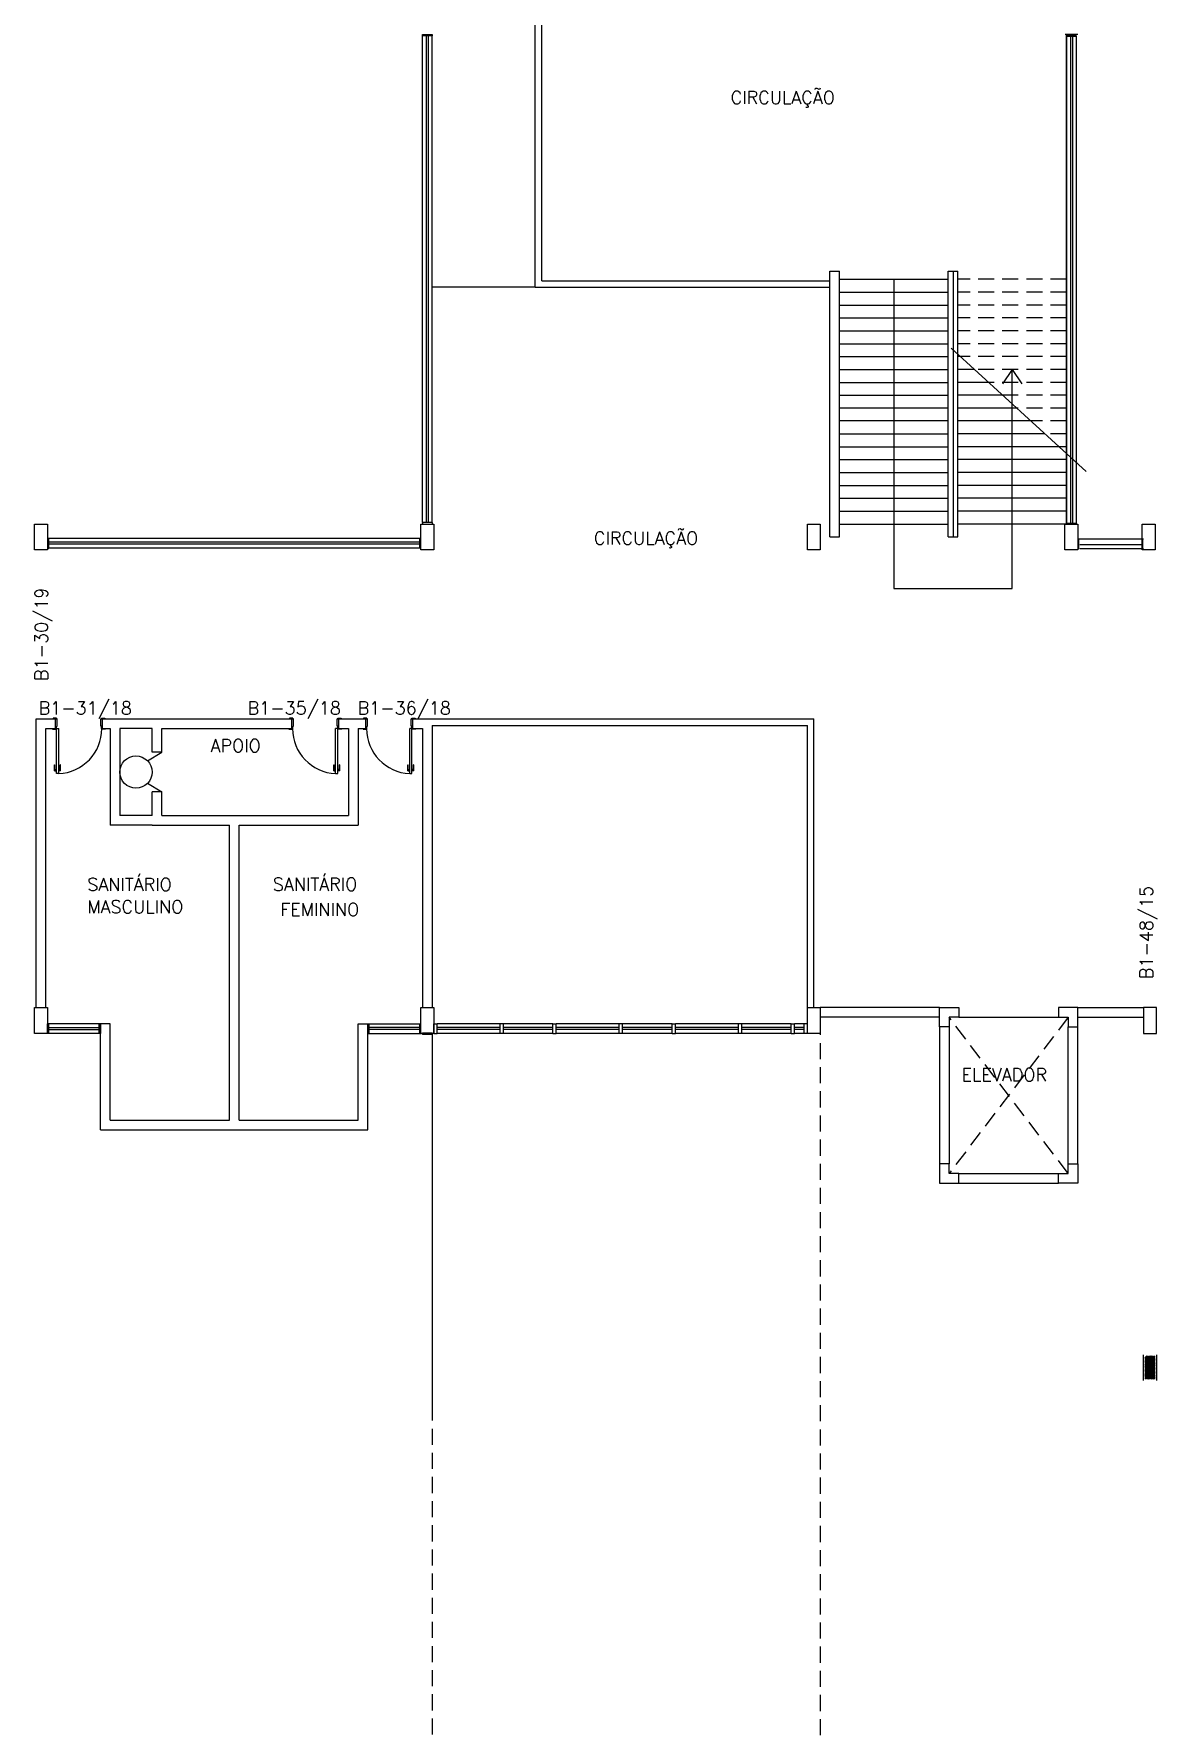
# Model space of a CAD drawing. Header units: millimetres. Extents: x 4436 to 4619, y 1272 to 1428.
# Drawn here: x 4468.69 to 4486.13, y 1332.52 to 1358.83 of the extents above; entities that cross this region are included whole.
import ezdxf

# ---------------------------------------------------------------- set-up
doc = ezdxf.new("R2010")
doc.units = ezdxf.units.MM
doc.linetypes.add('HIDDEN', pattern=[0.375, 0.25, -0.125])
for name, color, linetype in [('ALV', 2, 'Continuous'), ('ALVV', 1, 'Continuous'), ('ENDEREÇO', 2, 'Continuous'), ('ESTR', 3, 'Continuous'), ('JANELA', 1, 'Continuous'), ('MACANETA', 2, 'Continuous'), ('MARCO', 2, 'Continuous'), ('PISO', 1, 'Continuous'), ('PORTA', 2, 'Continuous'), ('PROJ', 1, 'HIDDEN'), ('TEXTO', 2, 'Continuous'), ('ÁREA', 2, 'Continuous')]:
    doc.layers.add(name, color=color, linetype=linetype)
doc.styles.add('UNB1-100', font='simplex.shx', dxfattribs={"height": 0.2})

# ---------------------------------------------------------------- blocks, each defined once
blk = doc.blocks.new('DOOR70')
at = {"layer": 'MACANETA', "color": 1}
for p, q in [((-0.015, -0.565), (-0.01, -0.565)), ((-0.015, -0.655), (-0.015, -0.565)), ((-0.015, -0.655), (0.012, -0.655)), ((-0.01, -0.655), (-0.01, -0.565)), ((-0.01, -0.635), (0.012, -0.635)), ((0.012, -0.663), (0.012, -0.628)), ((0.012, -0.628), (0.015, -0.628)), ((0.012, -0.663), (0.015, -0.663)), ((0.053, -0.628), (0.05, -0.628)), ((0.053, -0.663), (0.05, -0.663)), ((0.053, -0.663), (0.053, -0.628)), ((0.075, -0.635), (0.053, -0.635)), ((0.08, -0.655), (0.053, -0.655)), ((0.08, -0.565), (0.075, -0.565)), ((0.075, -0.655), (0.075, -0.565)), ((0.08, -0.655), (0.08, -0.565))]:
    blk.add_line(p, q, dxfattribs=at)
at = {"layer": 'PORTA'}
for p, q in [((0.015, -0.7), (0.015, 0)), ((0.015, 0), (0.05, 0)), ((0.05, -0.7), (0.05, 0)), ((0.05, -0.7), (0.015, -0.7))]:
    blk.add_line(p, q, dxfattribs=at)
at = {"layer": 'PORTA', "color": 1}
blk.add_arc((0.02, 0), 0.7, 272.4563, 0, dxfattribs=at)
blk = doc.blocks.new('DOOR-70')
at = {"layer": 'MACANETA', "color": 1}
for p, q in [((-0.08, -0.655), (-0.08, -0.565)), ((-0.08, -0.565), (-0.075, -0.565)), ((-0.08, -0.655), (-0.053, -0.655)), ((-0.075, -0.655), (-0.075, -0.565)), ((-0.075, -0.635), (-0.053, -0.635)), ((-0.053, -0.628), (-0.05, -0.628)), ((-0.053, -0.663), (-0.053, -0.628)), ((-0.053, -0.663), (-0.05, -0.663)), ((-0.012, -0.628), (-0.015, -0.628)), ((-0.012, -0.663), (-0.015, -0.663)), ((-0.012, -0.663), (-0.012, -0.628)), ((0.01, -0.635), (-0.012, -0.635)), ((0.015, -0.655), (-0.012, -0.655)), ((0.01, -0.655), (0.01, -0.565)), ((0.015, -0.565), (0.01, -0.565)), ((0.015, -0.655), (0.015, -0.565))]:
    blk.add_line(p, q, dxfattribs=at)
at = {"layer": 'PORTA'}
for p, q in [((-0.05, -0.7), (-0.05, 0)), ((-0.015, 0), (-0.05, 0)), ((-0.015, -0.7), (-0.015, 0)), ((-0.05, -0.7), (-0.015, -0.7))]:
    blk.add_line(p, q, dxfattribs=at)
at = {"layer": 'PORTA', "color": 1}
blk.add_arc((-0.02, 0), 0.7, 180, 267.5437, dxfattribs=at)

msp = doc.modelspace()

# ---------------------------------------------------------------- linework, layer by layer
at = {"layer": 'ALV'}
for p, q in [((4474.72941, 1358.8203), (4474.87941, 1358.8203)), ((4474.72941, 1358.8203), (4474.72941, 1358.8203)), ((4474.87941, 1358.8203), (4474.87941, 1358.8203)), ((4484.72941, 1358.81393), (4484.87941, 1358.81393)), ((4484.87941, 1358.81393), (4484.87941, 1358.8203)), ((4484.87941, 1351.21393), (4484.72941, 1351.21393)), ((4484.87941, 1351.20756), (4484.87941, 1351.21393)), ((4468.90435, 1350.9953), (4468.90435, 1350.8453)), ((4474.70435, 1350.8453), (4474.70435, 1350.9953)), ((4484.91441, 1350.98256), (4484.90441, 1350.98256)), ((4484.91441, 1350.98256), (4484.91441, 1350.83256)), ((4485.92441, 1350.98256), (4485.91441, 1350.98256)), ((4485.91441, 1350.83256), (4485.91441, 1350.98256)), ((4484.91441, 1350.83256), (4484.90441, 1350.83256)), ((4485.92441, 1350.83256), (4485.91441, 1350.83256)), ((4468.72935, 1343.70845), (4468.72935, 1348.1916)), ((4468.72935, 1348.1916), (4469.02935, 1348.1916)), ((4468.87935, 1343.70845), (4468.87935, 1348.0416)), ((4468.87935, 1348.0416), (4469.02935, 1348.0416)), ((4469.02935, 1348.0416), (4469.02935, 1348.1916)), ((4469.75935, 1348.0416), (4469.75935, 1348.1916)), ((4469.75935, 1348.1916), (4472.69935, 1348.1916)), ((4469.75935, 1348.0416), (4469.87935, 1348.0416)), ((4469.87935, 1348.0416), (4469.87935, 1346.5416)), ((4470.52935, 1348.0416), (4470.02935, 1348.0416)), ((4470.02935, 1348.0416), (4470.02935, 1346.6916)), ((4470.52935, 1347.67631), (4470.52935, 1348.0416)), ((4470.67935, 1348.0416), (4472.69935, 1348.0416)), ((4470.67935, 1347.67631), (4470.67935, 1348.0416)), ((4472.69935, 1348.0416), (4472.69935, 1348.1916)), ((4473.42935, 1348.0416), (4473.42935, 1348.1916)), ((4473.42935, 1348.1916), (4473.84935, 1348.1916)), ((4473.42935, 1348.0416), (4473.57935, 1348.0416)), ((4473.57935, 1348.0416), (4473.57935, 1346.6916)), ((4473.72935, 1348.0416), (4473.72935, 1346.5416)), ((4473.72935, 1348.0416), (4473.84935, 1348.0416)), ((4473.84935, 1348.0416), (4473.84935, 1348.1916)), ((4474.57935, 1348.0416), (4474.57935, 1348.1916)), ((4474.57935, 1348.1916), (4474.87935, 1348.1916)), ((4474.57935, 1348.0416), (4474.72935, 1348.0416)), ((4474.72935, 1348.0416), (4474.72935, 1343.70845)), ((4474.87935, 1348.1916), (4480.80441, 1348.1916)), ((4474.87935, 1348.0916), (4480.70441, 1348.0916)), ((4474.87935, 1348.0916), (4474.87935, 1343.70845)), ((4480.70441, 1343.70845), (4480.70441, 1348.0916)), ((4480.80441, 1343.70845), (4480.80441, 1348.1916)), ((4470.67935, 1347.67631), (4470.52935, 1347.67631)), ((4470.52935, 1346.6916), (4470.52935, 1347.05689)), ((4470.67935, 1347.05689), (4470.52935, 1347.05689)), ((4470.67935, 1346.6916), (4470.67935, 1347.05689)), ((4470.52935, 1346.6916), (4470.02935, 1346.6916)), ((4470.67935, 1346.6916), (4473.57935, 1346.6916)), ((4470.52935, 1346.5416), (4469.87935, 1346.5416)), ((4470.52935, 1346.5416), (4471.72977, 1346.5416)), ((4471.72977, 1341.95845), (4471.72977, 1346.5416)), ((4471.87977, 1341.95845), (4471.87977, 1346.5416)), ((4471.87977, 1346.5416), (4473.72935, 1346.5416)), ((4482.75441, 1343.70756), (4480.90392, 1343.70756)), ((4482.75441, 1343.55756), (4480.90392, 1343.55756)), ((4484.90441, 1343.70756), (4485.92441, 1343.70756)), ((4484.90441, 1343.55756), (4485.92441, 1343.55756)), ((4468.90413, 1343.30845), (4468.90413, 1343.45845)), ((4469.72913, 1343.45845), (4469.72913, 1343.30845)), ((4469.72935, 1341.80845), (4469.72935, 1343.45845)), ((4469.87935, 1341.95845), (4469.87935, 1343.45845)), ((4473.72935, 1341.95845), (4473.72935, 1343.45845)), ((4473.87913, 1343.45845), (4473.87913, 1343.30845)), ((4473.87935, 1341.80845), (4473.87935, 1343.45845)), ((4474.70413, 1343.30845), (4474.70413, 1343.45845)), ((4474.87917, 1343.30937), (4474.72917, 1343.30937)), ((4474.87917, 1343.30937), (4474.87917, 1343.3103)), ((4474.90392, 1343.45845), (4474.95392, 1343.45845)), ((4474.90392, 1343.30845), (4474.90392, 1343.45845)), ((4474.90392, 1343.30845), (4474.95392, 1343.30845)), ((4474.95392, 1343.30845), (4474.95392, 1343.45845)), ((4475.98392, 1343.45845), (4475.93392, 1343.45845)), ((4475.93392, 1343.30845), (4475.93392, 1343.45845)), ((4475.98392, 1343.30845), (4475.93392, 1343.30845)), ((4475.98392, 1343.30845), (4475.98392, 1343.45845)), ((4476.75392, 1343.30845), (4476.75392, 1343.45845)), ((4476.75392, 1343.45845), (4476.80392, 1343.45845)), ((4476.75392, 1343.30845), (4476.80392, 1343.30845)), ((4476.80392, 1343.30845), (4476.80392, 1343.45845)), ((4477.78392, 1343.30845), (4477.78392, 1343.45845)), ((4477.83392, 1343.45845), (4477.78392, 1343.45845)), ((4477.83392, 1343.30845), (4477.78392, 1343.30845)), ((4477.83392, 1343.30845), (4477.83392, 1343.45845)), ((4478.60392, 1343.45845), (4478.65392, 1343.45845)), ((4478.60392, 1343.30845), (4478.60392, 1343.45845)), ((4478.60392, 1343.30845), (4478.65392, 1343.30845)), ((4478.65392, 1343.30845), (4478.65392, 1343.45845)), ((4479.68392, 1343.45845), (4479.63392, 1343.45845)), ((4479.63392, 1343.30845), (4479.63392, 1343.45845)), ((4479.68392, 1343.30845), (4479.63392, 1343.30845)), ((4479.68392, 1343.30845), (4479.68392, 1343.45845)), ((4480.45392, 1343.45845), (4480.50392, 1343.45845)), ((4480.45392, 1343.30845), (4480.45392, 1343.45845)), ((4480.45392, 1343.30845), (4480.50392, 1343.30845)), ((4480.50392, 1343.30845), (4480.50392, 1343.45845)), ((4480.70392, 1343.45845), (4480.65392, 1343.45845)), ((4480.65392, 1343.30845), (4480.65392, 1343.45845)), ((4480.70392, 1343.30845), (4480.65392, 1343.30845)), ((4480.70392, 1343.30845), (4480.70392, 1343.45845)), ((4482.75441, 1343.40756), (4482.75441, 1341.28345)), ((4482.90441, 1343.40756), (4482.90441, 1341.28345)), ((4484.75441, 1341.28345), (4484.75441, 1343.40756)), ((4484.90441, 1341.28345), (4484.90441, 1343.40756)), ((4469.87935, 1341.95845), (4471.72977, 1341.95845)), ((4471.87977, 1341.95845), (4473.72935, 1341.95845)), ((4469.72935, 1341.80845), (4473.87935, 1341.80845)), ((4483.05441, 1341.13345), (4484.60441, 1341.13345)), ((4483.05441, 1340.98345), (4484.60441, 1340.98345))]:
    msp.add_line(p, q, dxfattribs=at)
at = {"layer": 'ALV', "color": 2}
for p, q in [((4470.4599, 1347.53952), (4470.67935, 1347.67631)), ((4470.4599, 1347.19368), (4470.67935, 1347.05689))]:
    msp.add_line(p, q, dxfattribs=at)
msp.add_circle((4470.27935, 1347.3666), 0.25, dxfattribs=at)
at = {"layer": 'ALVV'}
for p, q in [((4476.47941, 1354.8953), (4476.47941, 1368.4603)), ((4476.57941, 1354.9953), (4476.57941, 1368.4603)), ((4476.47941, 1354.8953), (4481.05441, 1354.8953)), ((4476.57941, 1354.9953), (4481.05441, 1354.9953))]:
    msp.add_line(p, q, dxfattribs=at)
at = {"layer": 'ESTR'}
for p, q in [((4484.90441, 1358.8203), (4484.70441, 1358.8203)), ((4485.92441, 1337.91757), (4485.92441, 1338.31757)), ((4485.94441, 1338.14757), (4486.09441, 1338.29757)), ((4485.94441, 1338.16757), (4486.07441, 1338.29757)), ((4485.94441, 1338.18757), (4486.05441, 1338.29757)), ((4485.94441, 1338.20757), (4486.03441, 1338.29757)), ((4485.94441, 1338.22757), (4486.01441, 1338.29757)), ((4485.94441, 1338.24757), (4485.99441, 1338.29757)), ((4485.94441, 1338.26757), (4485.97441, 1338.29757)), ((4485.94441, 1338.12757), (4486.10441, 1338.28757)), ((4485.94441, 1338.10757), (4486.10441, 1338.26757)), ((4485.94441, 1338.08757), (4486.10441, 1338.24757)), ((4485.94441, 1338.06757), (4486.10441, 1338.22757)), ((4486.12441, 1338.31757), (4486.12441, 1337.91757)), ((4485.94441, 1338.04757), (4486.10441, 1338.20757)), ((4485.94441, 1338.02757), (4486.10441, 1338.18757)), ((4485.94441, 1338.00757), (4486.10441, 1338.16757)), ((4485.94441, 1337.98757), (4486.10441, 1338.14757)), ((4485.94441, 1337.96757), (4486.10441, 1338.12757)), ((4485.94441, 1337.94757), (4486.10441, 1338.10757)), ((4485.95441, 1337.93757), (4486.10441, 1338.08757)), ((4485.97441, 1337.93757), (4486.10441, 1338.06757)), ((4485.99441, 1337.93757), (4486.10441, 1338.04757)), ((4486.01441, 1337.93757), (4486.10441, 1338.02757)), ((4486.03441, 1337.93757), (4486.10441, 1338.00757)), ((4486.05441, 1337.93757), (4486.10441, 1337.98757)), ((4486.07441, 1337.93757), (4486.10441, 1337.96757)), ((4486.09441, 1337.93757), (4486.10441, 1337.94757))]:
    msp.add_line(p, q, dxfattribs=at)
for points in [[(4468.70392, 1351.21845), (4468.90392, 1351.21845), (4468.90392, 1350.81845), (4468.70392, 1350.81845)], [(4474.70392, 1351.21845), (4474.90392, 1351.21845), (4474.90392, 1350.81845), (4474.70392, 1350.81845)], [(4480.70392, 1351.21845), (4480.90392, 1351.21845), (4480.90392, 1350.81845), (4480.70392, 1350.81845)], [(4484.70392, 1351.21845), (4484.90392, 1351.21845), (4484.90392, 1350.81845), (4484.70392, 1350.81845)], [(4485.90392, 1351.21845), (4486.10392, 1351.21845), (4486.10392, 1350.81845), (4485.90392, 1350.81845)], [(4468.70392, 1343.70845), (4468.90392, 1343.70845), (4468.90392, 1343.30845), (4468.70392, 1343.30845)], [(4474.70392, 1343.70845), (4474.90392, 1343.70845), (4474.90392, 1343.30845), (4474.70392, 1343.30845)], [(4480.70392, 1343.70845), (4480.90392, 1343.70845), (4480.90392, 1343.30845), (4480.70392, 1343.30845)], [(4483.05441, 1343.55756), (4482.90441, 1343.55756), (4482.90441, 1343.40756), (4482.75441, 1343.40756), (4482.75441, 1343.70756), (4483.05441, 1343.70756)], [(4484.60441, 1343.55756), (4484.75441, 1343.55756), (4484.75441, 1343.40756), (4484.90441, 1343.40756), (4484.90441, 1343.70756), (4484.60441, 1343.70756)], [(4486.12441, 1343.70845), (4485.92441, 1343.70845), (4485.92441, 1343.30845), (4486.12441, 1343.30845)], [(4483.05441, 1341.13345), (4482.90441, 1341.13345), (4482.90441, 1341.28345), (4482.75441, 1341.28345), (4482.75441, 1340.98345), (4483.05441, 1340.98345)], [(4484.60441, 1341.13345), (4484.75441, 1341.13345), (4484.75441, 1341.28345), (4484.90441, 1341.28345), (4484.90441, 1340.98345), (4484.60441, 1340.98345)]]:
    msp.add_lwpolyline(points, close=True, dxfattribs=at)
at = {"layer": 'JANELA', "color": 3}
for p, q in [((4474.72941, 1358.8003), (4474.72941, 1358.8203)), ((4474.87941, 1358.8003), (4474.72941, 1358.8003)), ((4474.87941, 1358.8203), (4474.87941, 1358.8003)), ((4484.72941, 1358.81393), (4484.72941, 1358.79393)), ((4484.72941, 1358.79393), (4484.87941, 1358.79393)), ((4484.87941, 1358.79393), (4484.87941, 1358.81393)), ((4484.72941, 1351.21393), (4484.72941, 1351.23393)), ((4484.72941, 1351.23393), (4484.87941, 1351.23393)), ((4484.87941, 1351.23393), (4484.87941, 1351.21393)), ((4468.92435, 1350.9953), (4468.90435, 1350.9953)), ((4468.92435, 1350.8453), (4468.92435, 1350.9953)), ((4474.68435, 1350.8453), (4474.68435, 1350.9953)), ((4474.68435, 1350.9953), (4474.70435, 1350.9953)), ((4484.93441, 1350.98256), (4484.91441, 1350.98256)), ((4468.90435, 1350.8453), (4468.92435, 1350.8453)), ((4474.70435, 1350.8453), (4474.68435, 1350.8453)), ((4474.72917, 1343.28937), (4474.72917, 1343.30937)), ((4474.87917, 1343.28937), (4474.72917, 1343.28937)), ((4474.87917, 1343.30937), (4474.87917, 1343.28937))]:
    msp.add_line(p, q, dxfattribs=at)
at = {"layer": 'JANELA'}
for p, q in [((4474.72941, 1351.2403), (4474.72941, 1358.8003)), ((4474.78941, 1351.2403), (4474.78941, 1358.8003)), ((4474.81941, 1351.2403), (4474.81941, 1358.8003)), ((4474.87941, 1351.2403), (4474.87941, 1358.8003)), ((4484.72941, 1351.20756), (4484.72941, 1358.8203)), ((4484.72941, 1358.79393), (4484.72941, 1351.23393)), ((4484.78941, 1358.79393), (4484.78941, 1351.23393)), ((4484.81941, 1358.79393), (4484.81941, 1351.23393)), ((4484.87941, 1358.79393), (4484.87941, 1351.23393)), ((4474.68435, 1350.9953), (4468.92435, 1350.9953)), ((4474.68435, 1350.9353), (4468.92435, 1350.9353)), ((4474.68435, 1350.9053), (4468.92435, 1350.9053)), ((4474.68435, 1350.8453), (4468.92435, 1350.8453)), ((4468.92413, 1343.30845), (4468.92413, 1343.45845)), ((4469.70913, 1343.30845), (4469.70913, 1343.45845)), ((4473.89913, 1343.30845), (4473.89913, 1343.45845)), ((4474.68413, 1343.30845), (4474.68413, 1343.45845)), ((4474.87917, 1343.28937), (4474.87917, 1337.54345))]:
    msp.add_line(p, q, dxfattribs=at)
at = {"layer": 'JANELA', "color": 1}
for p, q in [((4485.89441, 1350.98256), (4484.93441, 1350.98256)), ((4485.89441, 1350.89256), (4484.93441, 1350.89256)), ((4485.89441, 1350.83256), (4484.93441, 1350.83256)), ((4469.87935, 1343.45845), (4468.90392, 1343.45845)), ((4469.72935, 1343.30845), (4468.90392, 1343.30845)), ((4468.92413, 1343.39845), (4469.70913, 1343.39845)), ((4468.92413, 1343.36845), (4469.70913, 1343.36845)), ((4473.72935, 1343.45845), (4474.70392, 1343.45845)), ((4473.87935, 1343.30845), (4474.70392, 1343.30845)), ((4474.68413, 1343.39845), (4473.89913, 1343.39845)), ((4474.68413, 1343.36845), (4473.89913, 1343.36845)), ((4475.93392, 1343.45845), (4474.95392, 1343.45845)), ((4475.93392, 1343.39845), (4474.95392, 1343.39845)), ((4475.93392, 1343.36845), (4474.95392, 1343.36845)), ((4475.93392, 1343.30845), (4474.95392, 1343.30845)), ((4476.75392, 1343.45845), (4475.98392, 1343.45845)), ((4476.75392, 1343.39845), (4475.98392, 1343.39845)), ((4476.75392, 1343.36845), (4475.98392, 1343.36845)), ((4476.75392, 1343.30845), (4475.98392, 1343.30845)), ((4477.78392, 1343.45845), (4476.80392, 1343.45845)), ((4477.78392, 1343.39845), (4476.80392, 1343.39845)), ((4477.78392, 1343.36845), (4476.80392, 1343.36845)), ((4477.78392, 1343.30845), (4476.80392, 1343.30845)), ((4478.60392, 1343.45845), (4477.83392, 1343.45845)), ((4478.60392, 1343.39845), (4477.83392, 1343.39845)), ((4478.60392, 1343.36845), (4477.83392, 1343.36845)), ((4478.60392, 1343.30845), (4477.83392, 1343.30845)), ((4479.63392, 1343.45845), (4478.65392, 1343.45845)), ((4479.63392, 1343.39845), (4478.65392, 1343.39845)), ((4479.63392, 1343.36845), (4478.65392, 1343.36845)), ((4479.63392, 1343.30845), (4478.65392, 1343.30845)), ((4480.45392, 1343.45845), (4479.68392, 1343.45845)), ((4480.45392, 1343.39845), (4479.68392, 1343.39845)), ((4480.45392, 1343.36845), (4479.68392, 1343.36845)), ((4480.45392, 1343.30845), (4479.68392, 1343.30845)), ((4480.65392, 1343.45845), (4480.50392, 1343.45845)), ((4480.65392, 1343.39845), (4480.50392, 1343.39845)), ((4480.65392, 1343.36845), (4480.50392, 1343.36845)), ((4480.65392, 1343.30845), (4480.50392, 1343.30845))]:
    msp.add_line(p, q, dxfattribs=at)
at = {"layer": 'MARCO'}
for p, q in [((4474.87941, 1351.2403), (4474.72941, 1351.2403)), ((4474.72941, 1351.2403), (4474.72941, 1351.2203)), ((4474.87941, 1351.2403), (4474.87941, 1351.2203)), ((4468.98435, 1348.0416), (4468.98435, 1348.0316)), ((4468.98435, 1348.0316), (4469.03435, 1348.0316)), ((4469.04435, 1348.2016), (4468.99435, 1348.2016)), ((4468.99435, 1348.2016), (4468.99435, 1348.1916)), ((4469.02935, 1348.1916), (4469.04435, 1348.1916)), ((4469.02935, 1348.0416), (4469.03435, 1348.0416)), ((4469.03435, 1348.0316), (4469.03435, 1348.0416)), ((4469.03435, 1348.0416), (4469.04435, 1348.0416)), ((4469.04435, 1348.1916), (4469.04435, 1348.2016)), ((4469.05435, 1348.1916), (4469.04435, 1348.1916)), ((4469.04435, 1348.0416), (4469.04435, 1348.0766)), ((4469.04435, 1348.0766), (4469.05435, 1348.0766)), ((4469.05435, 1348.0766), (4469.05435, 1348.1916)), ((4469.73435, 1348.0766), (4469.73435, 1348.1916)), ((4469.73435, 1348.1916), (4469.74435, 1348.1916)), ((4469.74435, 1348.0766), (4469.73435, 1348.0766)), ((4469.74435, 1348.1916), (4469.74435, 1348.2016)), ((4469.74435, 1348.2016), (4469.79435, 1348.2016)), ((4469.75935, 1348.1916), (4469.74435, 1348.1916)), ((4469.74435, 1348.0416), (4469.74435, 1348.0766)), ((4469.75435, 1348.0316), (4469.75435, 1348.0416)), ((4469.75935, 1348.0416), (4469.75435, 1348.0416)), ((4469.80435, 1348.0316), (4469.75435, 1348.0316)), ((4469.79435, 1348.2016), (4469.79435, 1348.1916)), ((4469.80435, 1348.0416), (4469.80435, 1348.0316)), ((4472.65435, 1348.0416), (4472.65435, 1348.0316)), ((4472.65435, 1348.0316), (4472.70435, 1348.0316)), ((4472.71435, 1348.2016), (4472.66435, 1348.2016)), ((4472.66435, 1348.2016), (4472.66435, 1348.1916)), ((4472.69935, 1348.1916), (4472.71435, 1348.1916)), ((4472.69935, 1348.0416), (4472.70435, 1348.0416)), ((4472.70435, 1348.0316), (4472.70435, 1348.0416)), ((4472.70435, 1348.0416), (4472.71435, 1348.0416)), ((4472.71435, 1348.1916), (4472.71435, 1348.2016)), ((4472.72435, 1348.1916), (4472.71435, 1348.1916)), ((4472.71435, 1348.0416), (4472.71435, 1348.0766)), ((4472.71435, 1348.0766), (4472.72435, 1348.0766)), ((4472.72435, 1348.0766), (4472.72435, 1348.1916)), ((4473.40435, 1348.0766), (4473.40435, 1348.1916)), ((4473.40435, 1348.1916), (4473.41435, 1348.1916)), ((4473.41435, 1348.0766), (4473.40435, 1348.0766)), ((4473.41435, 1348.1916), (4473.41435, 1348.2016)), ((4473.41435, 1348.2016), (4473.46435, 1348.2016)), ((4473.42935, 1348.1916), (4473.41435, 1348.1916)), ((4473.41435, 1348.0416), (4473.41435, 1348.0766)), ((4473.42435, 1348.0416), (4473.41435, 1348.0416)), ((4473.42435, 1348.0316), (4473.42435, 1348.0416)), ((4473.42935, 1348.0416), (4473.42435, 1348.0416)), ((4473.47435, 1348.0316), (4473.42435, 1348.0316)), ((4473.46435, 1348.2016), (4473.46435, 1348.1916)), ((4473.47435, 1348.0416), (4473.47435, 1348.0316)), ((4473.80435, 1348.0416), (4473.80435, 1348.0316)), ((4473.80435, 1348.0316), (4473.85435, 1348.0316)), ((4473.86435, 1348.2016), (4473.81435, 1348.2016)), ((4473.81435, 1348.2016), (4473.81435, 1348.1916)), ((4473.84935, 1348.1916), (4473.86435, 1348.1916)), ((4473.84935, 1348.0416), (4473.85435, 1348.0416)), ((4473.85435, 1348.0316), (4473.85435, 1348.0416)), ((4473.85435, 1348.0416), (4473.86435, 1348.0416)), ((4473.86435, 1348.1916), (4473.86435, 1348.2016)), ((4473.87435, 1348.1916), (4473.86435, 1348.1916)), ((4473.86435, 1348.0416), (4473.86435, 1348.0766)), ((4473.86435, 1348.0766), (4473.87435, 1348.0766)), ((4473.87435, 1348.0766), (4473.87435, 1348.1916)), ((4474.55435, 1348.0766), (4474.55435, 1348.1916)), ((4474.55435, 1348.1916), (4474.56435, 1348.1916)), ((4474.56435, 1348.0766), (4474.55435, 1348.0766)), ((4474.56435, 1348.1916), (4474.56435, 1348.2016)), ((4474.56435, 1348.2016), (4474.61435, 1348.2016)), ((4474.57935, 1348.1916), (4474.56435, 1348.1916)), ((4474.56435, 1348.0416), (4474.56435, 1348.0766)), ((4474.57435, 1348.0416), (4474.56435, 1348.0416)), ((4474.57435, 1348.0316), (4474.57435, 1348.0416)), ((4474.57935, 1348.0416), (4474.57435, 1348.0416)), ((4474.62435, 1348.0316), (4474.57435, 1348.0316)), ((4474.61435, 1348.2016), (4474.61435, 1348.1916)), ((4474.62435, 1348.0416), (4474.62435, 1348.0316))]:
    msp.add_line(p, q, dxfattribs=at)
at = {"layer": 'PISO', "color": 1}
for p, q in [((4481.05441, 1355.1453), (4481.20441, 1355.1453)), ((4481.05441, 1353.81853), (4481.05441, 1355.1453)), ((4481.20441, 1353.81853), (4481.20441, 1355.1453)), ((4482.89191, 1355.1453), (4483.04191, 1355.1453)), ((4482.89191, 1353.81853), (4482.89191, 1355.1453)), ((4482.96691, 1355.1453), (4482.96691, 1351.01845)), ((4483.04191, 1353.81853), (4483.04191, 1355.1453)), ((4481.20441, 1355.01853), (4482.89191, 1355.01853)), ((4481.20441, 1354.81853), (4482.89191, 1354.81853)), ((4482.04816, 1355.01853), (4482.04816, 1351.21853)), ((4481.20441, 1354.61853), (4482.89191, 1354.61853)), ((4481.20441, 1354.41853), (4482.89191, 1354.41853)), ((4481.20441, 1354.21853), (4482.89191, 1354.21853)), ((4481.20441, 1354.01853), (4482.89191, 1354.01853)), ((4481.05441, 1351.01845), (4481.05441, 1353.81853)), ((4481.20441, 1351.01845), (4481.20441, 1353.81853)), ((4481.20441, 1353.81853), (4482.89191, 1353.81853)), ((4482.89191, 1351.01845), (4482.89191, 1353.81853)), ((4482.9349, 1353.95127), (4485.03157, 1352.03405)), ((4483.04191, 1351.01845), (4483.04191, 1353.81853)), ((4483.08006, 1353.81853), (4483.04191, 1353.81853)), ((4481.20441, 1353.61853), (4482.89191, 1353.61853)), ((4483.29878, 1353.61853), (4483.04191, 1353.61853)), ((4483.88566, 1353.61853), (4483.73626, 1353.39734)), ((4483.88303, 1350.21853), (4483.88566, 1353.61853)), ((4483.88566, 1353.61853), (4484.03472, 1353.39711)), ((4481.20441, 1353.41853), (4482.89191, 1353.41853)), ((4481.20441, 1353.21853), (4482.89191, 1353.21853)), ((4483.5175, 1353.41853), (4483.04191, 1353.41853)), ((4483.73622, 1353.21853), (4483.04191, 1353.21853)), ((4482.89191, 1353.01853), (4481.20441, 1353.01853)), ((4483.95494, 1353.01853), (4483.04191, 1353.01853)), ((4482.89191, 1352.81853), (4481.20441, 1352.81853)), ((4484.17366, 1352.81853), (4483.04191, 1352.81853)), ((4481.20441, 1352.61853), (4482.89191, 1352.61853)), ((4484.39238, 1352.61853), (4483.04191, 1352.61853)), ((4481.20441, 1352.41853), (4482.89191, 1352.41853)), ((4481.20441, 1352.21853), (4482.89191, 1352.21853)), ((4484.6111, 1352.41853), (4483.04191, 1352.41849)), ((4484.72941, 1352.21853), (4483.04191, 1352.21853)), ((4481.20441, 1352.01853), (4482.89191, 1352.01853)), ((4484.72941, 1352.01853), (4483.04191, 1352.01853)), ((4481.20441, 1351.81853), (4482.89191, 1351.81853)), ((4484.72941, 1351.81853), (4483.04191, 1351.81853)), ((4481.20441, 1351.61853), (4482.89191, 1351.61853)), ((4481.20441, 1351.41853), (4482.89191, 1351.41853)), ((4484.72941, 1351.61853), (4483.04191, 1351.61853)), ((4484.72941, 1351.41853), (4483.04191, 1351.41853)), ((4481.20441, 1351.21853), (4482.89191, 1351.21853)), ((4482.04816, 1351.21853), (4482.04816, 1350.21853)), ((4484.72941, 1351.21853), (4483.04191, 1351.21853)), ((4481.05441, 1351.01845), (4481.20441, 1351.01845)), ((4482.89191, 1351.01845), (4483.04191, 1351.01845)), ((4482.04816, 1350.21853), (4483.88303, 1350.21853))]:
    msp.add_line(p, q, dxfattribs=at)
at = {"layer": 'PISO'}
for p, q in [((4476.47941, 1354.8953), (4474.87941, 1354.8953)), ((4483.05441, 1343.55756), (4484.60441, 1343.55756))]:
    msp.add_line(p, q, dxfattribs=at)
at = {"layer": 'PROJ'}
for p, q in [((4484.72941, 1355.01853), (4483.04191, 1355.01853)), ((4484.72941, 1354.81853), (4483.04191, 1354.81853)), ((4484.72941, 1354.61853), (4483.04191, 1354.61853)), ((4484.72941, 1354.41853), (4483.04191, 1354.41853)), ((4484.72941, 1354.21853), (4483.04191, 1354.21853)), ((4484.72941, 1354.01853), (4483.04191, 1354.01853)), ((4484.72941, 1353.81853), (4483.08006, 1353.81853)), ((4484.72941, 1353.61853), (4483.29878, 1353.61853)), ((4484.72941, 1353.41853), (4483.5175, 1353.41853)), ((4484.72941, 1353.21853), (4483.73622, 1353.21853)), ((4484.72941, 1353.01853), (4483.95494, 1353.01853)), ((4484.72941, 1352.81853), (4484.17366, 1352.81853)), ((4484.72941, 1352.61853), (4484.39238, 1352.61853)), ((4484.72941, 1352.41853), (4484.6111, 1352.41853)), ((4480.90441, 1343.53345), (4480.90441, 1316.89845)), ((4484.75441, 1341.13345), (4482.90441, 1343.55756)), ((4484.75441, 1343.55756), (4482.90441, 1341.13345)), ((4474.87917, 1337.54345), (4474.87917, 1331.91845))]:
    msp.add_line(p, q, dxfattribs=at)

# ---------------------------------------------------------------- block references
at = {"layer": 'MACANETA', "rotation": 1.028920948442646e-08}
msp.add_blockref('DOOR70', (4469.02935, 1348.0416), dxfattribs=at)
at = {"layer": 'MACANETA'}
for p in [(4473.42935, 1348.0416), (4474.57935, 1348.0416)]:
    msp.add_blockref('DOOR-70', p, dxfattribs=at)

# ---------------------------------------------------------------- texts
at = {"layer": 'ENDEREÇO', "style": 'UNB1-100'}
for s, p in [('B1-30/19', (4468.91036, 1348.78217)), ('B1-48/15', (4486.06771, 1344.15086))]:
    msp.add_text(s, height=0.2, rotation=90, dxfattribs=at).set_placement(p)
for s, p in [('B1-31/18', (4468.76732, 1348.26075)), ('B1-35/18', (4472.01226, 1348.26075)), ('B1-36/18', (4473.72088, 1348.26075))]:
    msp.add_text(s, height=0.2, dxfattribs=at).set_placement(p)
at = {"layer": 'TEXTO', "style": 'UNB1-100'}
for s, p in [('CIRCULAÇÃO', (4479.51217, 1357.74198)), ('CIRCULAÇÃO', (4477.38927, 1350.89893)), ('SANITÁRIO', (4469.52363, 1345.51998)), ('SANITÁRIO', (4472.40435, 1345.52404)), ('MASCULINO', (4469.52363, 1345.17379)), ('FEMININO', (4472.51988, 1345.13169)), ('ELEVADOR', (4483.09757, 1342.56504))]:
    msp.add_text(s, height=0.2, dxfattribs=at).set_placement(p)
at = {"layer": 'ÁREA', "style": 'UNB1-100'}
msp.add_text('APOIO', height=0.2, dxfattribs=at).set_placement((4471.43687, 1347.67616))

doc.saveas('drawing.dxf')
